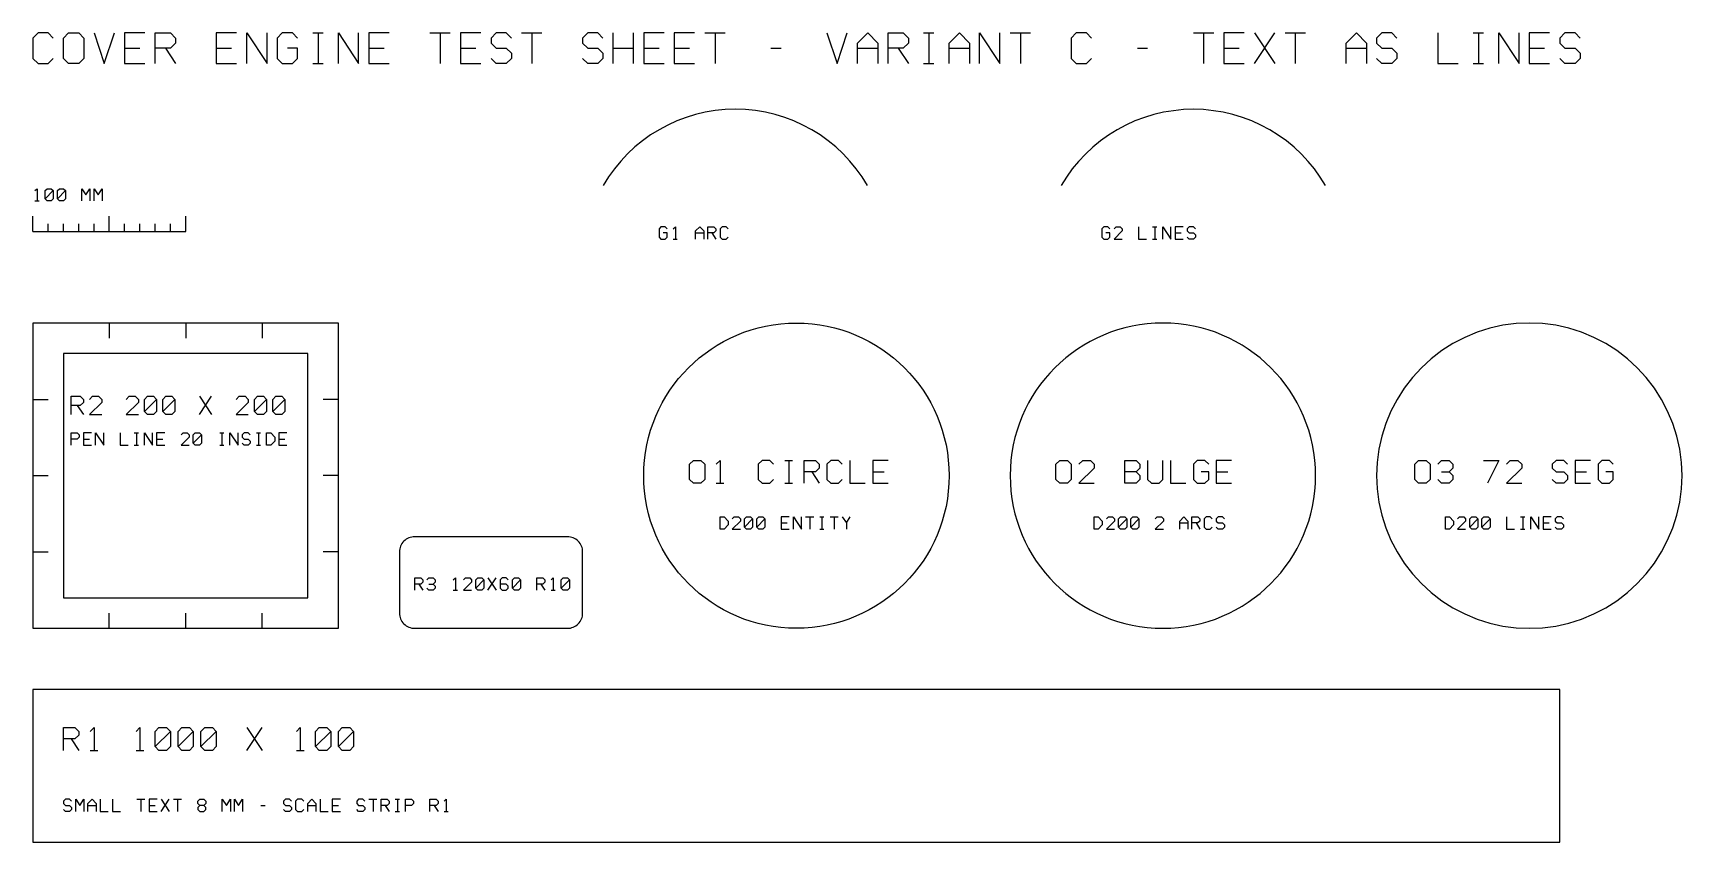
# Model space of a CAD drawing. Header units: millimetres. Extents: x 20 to 1100, y 20 to 550.
import ezdxf

# ---------------------------------------------------------------- set-up
doc = ezdxf.new("R2010")
doc.units = ezdxf.units.MM
doc.layers.add('CUT', color=1, linetype='Continuous')
doc.layers.add('PEN', color=5, linetype='Continuous')

msp = doc.modelspace()

# ---------------------------------------------------------------- linework, layer by layer
at = {"layer": 'CUT'}
for points in [[(20, 160), (220, 160), (220, 360), (20, 360)], [(1100, 260), (1099.6, 268.7), (1098.5, 277.4), (1096.6, 285.9), (1094, 294.2), (1090.6, 302.3), (1086.6, 310), (1081.9, 317.4), (1076.6, 324.3), (1070.7, 330.7), (1064.3, 336.6), (1057.4, 341.9), (1050, 346.6), (1042.3, 350.6), (1034.2, 354), (1025.9, 356.6), (1017.4, 358.5), (1008.7, 359.6), (1000, 360), (991.3, 359.6), (982.6, 358.5), (974.1, 356.6), (965.8, 354), (957.7, 350.6), (950, 346.6), (942.6, 341.9), (935.7, 336.6), (929.3, 330.7), (923.4, 324.3), (918.1, 317.4), (913.4, 310), (909.4, 302.3), (906, 294.2), (903.4, 285.9), (901.5, 277.4), (900.4, 268.7), (900, 260), (900.4, 251.3), (901.5, 242.6), (903.4, 234.1), (906, 225.8), (909.4, 217.7), (913.4, 210), (918.1, 202.6), (923.4, 195.7), (929.3, 189.3), (935.7, 183.4), (942.6, 178.1), (950, 173.4), (957.7, 169.4), (965.8, 166), (974.1, 163.4), (982.6, 161.5), (991.3, 160.4), (1000, 160), (1008.7, 160.4), (1017.4, 161.5), (1025.9, 163.4), (1034.2, 166), (1042.3, 169.4), (1050, 173.4), (1057.4, 178.1), (1064.3, 183.4), (1070.7, 189.3), (1076.6, 195.7), (1081.9, 202.6), (1086.6, 210), (1090.6, 217.7), (1094, 225.8), (1096.6, 234.1), (1098.5, 242.6), (1099.6, 251.3)], [(20, 20), (1020, 20), (1020, 120), (20, 120)]]:
    msp.add_lwpolyline(points, close=True, dxfattribs=at)
for points in [[(860, 260, 1), (660, 260, 1)], [(270, 160), (370, 160, 0.414214), (380, 170), (380, 210, 0.414214), (370, 220), (270, 220, 0.414214), (260, 210), (260, 170, 0.414214)]]:
    msp.add_lwpolyline(points, format="xyb", close=True, dxfattribs=at)
msp.add_circle((520, 260), 100, dxfattribs=at)
at = {"layer": 'PEN'}
for p, q in [((20, 420), (20, 430)), ((30, 420), (30, 425)), ((40, 420), (40, 425)), ((50, 420), (50, 425)), ((60, 420), (60, 425)), ((70, 420), (70, 430)), ((80, 420), (80, 425)), ((90, 420), (90, 425)), ((100, 420), (100, 425)), ((110, 420), (110, 425)), ((120, 420), (120, 430)), ((20, 420), (120, 420)), ((70, 360), (70, 350)), ((120, 360), (120, 350)), ((170, 360), (170, 350)), ((20, 310), (30, 310)), ((220, 310), (210, 310)), ((20, 260), (30, 260)), ((220, 260), (210, 260)), ((20, 210), (30, 210)), ((220, 210), (210, 210)), ((70, 160), (70, 170)), ((120, 160), (120, 170)), ((170, 160), (170, 170))]:
    msp.add_line(p, q, dxfattribs=at)
for points in [[(33.3, 546.7), (30, 550), (23.3, 550), (20, 546.7), (20, 533.3), (23.3, 530), (30, 530), (33.3, 533.3)], [(43.3, 530), (40, 533.3), (40, 546.7), (43.3, 550), (50, 550), (53.3, 546.7), (53.3, 533.3), (50, 530), (43.3, 530)], [(60, 550), (66.7, 530), (73.3, 550)], [(93.3, 550), (80, 550), (80, 530), (93.3, 530)], [(80, 540), (90, 540)], [(100, 530), (100, 550), (110, 550), (113.3, 546.7), (113.3, 543.3), (110, 540), (100, 540)], [(106.7, 540), (113.3, 530)], [(153.3, 550), (140, 550), (140, 530), (153.3, 530)], [(140, 540), (150, 540)], [(160, 530), (160, 550), (173.3, 530), (173.3, 550)], [(193.3, 546.7), (190, 550), (183.3, 550), (180, 546.7), (180, 533.3), (183.3, 530), (190, 530), (193.3, 533.3), (193.3, 540), (186.7, 540)], [(203.3, 550), (210, 550)], [(206.7, 550), (206.7, 530)], [(220, 530), (220, 550), (233.3, 530), (233.3, 550)], [(253.3, 550), (240, 550), (240, 530), (253.3, 530)], [(240, 540), (250, 540)], [(280, 550), (293.3, 550)], [(286.7, 550), (286.7, 530)], [(313.3, 550), (300, 550), (300, 530), (313.3, 530)], [(300, 540), (310, 540)], [(333.3, 546.7), (330, 550), (323.3, 550), (320, 546.7), (320, 543.3), (323.3, 540), (330, 540), (333.3, 536.7), (333.3, 533.3), (330, 530), (323.3, 530), (320, 533.3)], [(340, 550), (353.3, 550)], [(346.7, 550), (346.7, 530)], [(393.3, 546.7), (390, 550), (383.3, 550), (380, 546.7), (380, 543.3), (383.3, 540), (390, 540), (393.3, 536.7), (393.3, 533.3), (390, 530), (383.3, 530), (380, 533.3)], [(400, 530), (400, 550)], [(400, 540), (413.3, 540)], [(413.3, 530), (413.3, 550)], [(433.3, 550), (420, 550), (420, 530), (433.3, 530)], [(420, 540), (430, 540)], [(453.3, 550), (440, 550), (440, 530), (453.3, 530)], [(440, 540), (450, 540)], [(460, 550), (473.3, 550)], [(466.7, 550), (466.7, 530)], [(503.3, 540), (510, 540)], [(540, 550), (546.7, 530), (553.3, 550)], [(560, 530), (560, 543.3), (566.7, 550), (573.3, 543.3), (573.3, 530)], [(560, 540), (573.3, 540)], [(580, 530), (580, 550), (590, 550), (593.3, 546.7), (593.3, 543.3), (590, 540), (580, 540)], [(586.7, 540), (593.3, 530)], [(603.3, 550), (610, 550)], [(606.7, 550), (606.7, 530)], [(620, 530), (620, 543.3), (626.7, 550), (633.3, 543.3), (633.3, 530)], [(620, 540), (633.3, 540)], [(640, 530), (640, 550), (653.3, 530), (653.3, 550)], [(660, 550), (673.3, 550)], [(666.7, 550), (666.7, 530)], [(713.3, 546.7), (710, 550), (703.3, 550), (700, 546.7), (700, 533.3), (703.3, 530), (710, 530), (713.3, 533.3)], [(743.3, 540), (750, 540)], [(780, 550), (793.3, 550)], [(786.7, 550), (786.7, 530)], [(813.3, 550), (800, 550), (800, 530), (813.3, 530)], [(800, 540), (810, 540)], [(820, 530), (833.3, 550)], [(820, 550), (833.3, 530)], [(840, 550), (853.3, 550)], [(846.7, 550), (846.7, 530)], [(880, 530), (880, 543.3), (886.7, 550), (893.3, 543.3), (893.3, 530)], [(880, 540), (893.3, 540)], [(913.3, 546.7), (910, 550), (903.3, 550), (900, 546.7), (900, 543.3), (903.3, 540), (910, 540), (913.3, 536.7), (913.3, 533.3), (910, 530), (903.3, 530), (900, 533.3)], [(940, 550), (940, 530), (953.3, 530)], [(963.3, 550), (970, 550)], [(966.7, 550), (966.7, 530)], [(980, 530), (980, 550), (993.3, 530), (993.3, 550)], [(1013.3, 550), (1000, 550), (1000, 530), (1013.3, 530)], [(1000, 540), (1010, 540)], [(1033.3, 546.7), (1030, 550), (1023.3, 550), (1020, 546.7), (1020, 543.3), (1023.3, 540), (1030, 540), (1033.3, 536.7), (1033.3, 533.3), (1030, 530), (1023.3, 530), (1020, 533.3)], [(203.3, 530), (210, 530)], [(603.3, 530), (610, 530)], [(963.3, 530), (970, 530)], [(866.6, 450), (863.1, 455.6), (859.3, 460.9), (855.2, 465.9), (850.7, 470.7), (845.9, 475.2), (840.9, 479.3), (835.6, 483.1), (830, 486.6), (824.2, 489.7), (818.3, 492.4), (812.1, 494.7), (805.9, 496.6), (799.5, 498.1), (793.1, 499.1), (786.5, 499.8), (780, 500), (773.5, 499.8), (766.9, 499.1), (760.5, 498.1), (754.1, 496.6), (747.9, 494.7), (741.7, 492.4), (735.8, 489.7), (730, 486.6), (724.4, 483.1), (719.1, 479.3), (714.1, 475.2), (709.3, 470.7), (704.8, 465.9), (700.7, 460.9), (696.9, 455.6), (693.4, 450)], [(21.3, 446.7), (22.7, 448), (22.7, 440)], [(29.3, 440), (28, 441.3), (28, 446.7), (29.3, 448), (32, 448), (33.3, 446.7), (33.3, 441.3), (32, 440), (29.3, 440)], [(28, 441.3), (33.3, 446.7)], [(37.3, 440), (36, 441.3), (36, 446.7), (37.3, 448), (40, 448), (41.3, 446.7), (41.3, 441.3), (40, 440), (37.3, 440)], [(36, 441.3), (41.3, 446.7)], [(52, 440), (52, 448), (54.7, 444), (57.3, 448), (57.3, 440)], [(60, 440), (60, 448), (62.7, 444), (65.3, 448), (65.3, 440)], [(21.3, 440), (24, 440)], [(435.3, 421.7), (434, 423), (431.3, 423), (430, 421.7), (430, 416.3), (431.3, 415), (434, 415), (435.3, 416.3), (435.3, 419), (432.7, 419)], [(439.3, 421.7), (440.7, 423), (440.7, 415)], [(454, 415), (454, 420.3), (456.7, 423), (459.3, 420.3), (459.3, 415)], [(462, 415), (462, 423), (466, 423), (467.3, 421.7), (467.3, 420.3), (466, 419), (462, 419)], [(475.3, 421.7), (474, 423), (471.3, 423), (470, 421.7), (470, 416.3), (471.3, 415), (474, 415), (475.3, 416.3)], [(725.3, 421.7), (724, 423), (721.3, 423), (720, 421.7), (720, 416.3), (721.3, 415), (724, 415), (725.3, 416.3), (725.3, 419), (722.7, 419)], [(728, 421.7), (729.3, 423), (732, 423), (733.3, 421.7), (733.3, 420.3), (728, 415), (733.3, 415)], [(744, 423), (744, 415), (749.3, 415)], [(753.3, 423), (756, 423)], [(754.7, 423), (754.7, 415)], [(760, 415), (760, 423), (765.3, 415), (765.3, 423)], [(773.3, 423), (768, 423), (768, 415), (773.3, 415)], [(781.3, 421.7), (780, 423), (777.3, 423), (776, 421.7), (776, 420.3), (777.3, 419), (780, 419), (781.3, 417.7), (781.3, 416.3), (780, 415), (777.3, 415), (776, 416.3)], [(439.3, 415), (442, 415)], [(454, 419), (459.3, 419)], [(464.7, 419), (467.3, 415)], [(753.3, 415), (756, 415)], [(768, 419), (772, 419)], [(45, 300), (45, 312), (51, 312), (53, 310), (53, 308), (51, 306), (45, 306)], [(49, 306), (53, 300)], [(57, 310), (59, 312), (63, 312), (65, 310), (65, 308), (57, 300), (65, 300)], [(81, 310), (83, 312), (87, 312), (89, 310), (89, 308), (81, 300), (89, 300)], [(95, 300), (93, 302), (93, 310), (95, 312), (99, 312), (101, 310), (101, 302), (99, 300), (95, 300)], [(93, 302), (101, 310)], [(107, 300), (105, 302), (105, 310), (107, 312), (111, 312), (113, 310), (113, 302), (111, 300), (107, 300)], [(105, 302), (113, 310)], [(129, 300), (137, 312)], [(129, 312), (137, 300)], [(153, 310), (155, 312), (159, 312), (161, 310), (161, 308), (153, 300), (161, 300)], [(167, 300), (165, 302), (165, 310), (167, 312), (171, 312), (173, 310), (173, 302), (171, 300), (167, 300)], [(165, 302), (173, 310)], [(179, 300), (177, 302), (177, 310), (179, 312), (183, 312), (185, 310), (185, 302), (183, 300), (179, 300)], [(177, 302), (185, 310)], [(45, 280), (45, 288), (49, 288), (50.3, 286.7), (50.3, 285.3), (49, 284), (45, 284)], [(58.3, 288), (53, 288), (53, 280), (58.3, 280)], [(53, 284), (57, 284)], [(61, 280), (61, 288), (66.3, 280), (66.3, 288)], [(77, 288), (77, 280), (82.3, 280)], [(86.3, 288), (89, 288)], [(87.7, 288), (87.7, 280)], [(93, 280), (93, 288), (98.3, 280), (98.3, 288)], [(106.3, 288), (101, 288), (101, 280), (106.3, 280)], [(101, 284), (105, 284)], [(117, 286.7), (118.3, 288), (121, 288), (122.3, 286.7), (122.3, 285.3), (117, 280), (122.3, 280)], [(126.3, 280), (125, 281.3), (125, 286.7), (126.3, 288), (129, 288), (130.3, 286.7), (130.3, 281.3), (129, 280), (126.3, 280)], [(125, 281.3), (130.3, 286.7)], [(142.3, 288), (145, 288)], [(143.7, 288), (143.7, 280)], [(149, 280), (149, 288), (154.3, 280), (154.3, 288)], [(162.3, 286.7), (161, 288), (158.3, 288), (157, 286.7), (157, 285.3), (158.3, 284), (161, 284), (162.3, 282.7), (162.3, 281.3), (161, 280), (158.3, 280), (157, 281.3)], [(166.3, 288), (169, 288)], [(167.7, 288), (167.7, 280)], [(173, 280), (173, 288), (175.7, 288), (178.3, 285.3), (178.3, 282.7), (175.7, 280), (173, 280)], [(186.3, 288), (181, 288), (181, 280), (186.3, 280)], [(181, 284), (185, 284)], [(86.3, 280), (89, 280)], [(142.3, 280), (145, 280)], [(166.3, 280), (169, 280)], [(452.5, 255), (450, 257.5), (450, 267.5), (452.5, 270), (457.5, 270), (460, 267.5), (460, 257.5), (457.5, 255), (452.5, 255)], [(467.5, 267.5), (470, 270), (470, 255)], [(505, 267.5), (502.5, 270), (497.5, 270), (495, 267.5), (495, 257.5), (497.5, 255), (502.5, 255), (505, 257.5)], [(512.5, 270), (517.5, 270)], [(515, 270), (515, 255)], [(525, 255), (525, 270), (532.5, 270), (535, 267.5), (535, 265), (532.5, 262.5), (525, 262.5)], [(550, 267.5), (547.5, 270), (542.5, 270), (540, 267.5), (540, 257.5), (542.5, 255), (547.5, 255), (550, 257.5)], [(555, 270), (555, 255), (565, 255)], [(580, 270), (570, 270), (570, 255), (580, 255)], [(692.5, 255), (690, 257.5), (690, 267.5), (692.5, 270), (697.5, 270), (700, 267.5), (700, 257.5), (697.5, 255), (692.5, 255)], [(705, 267.5), (707.5, 270), (712.5, 270), (715, 267.5), (715, 265), (705, 255), (715, 255)], [(735, 255), (735, 270), (742.5, 270), (745, 267.5), (745, 265), (742.5, 262.5), (735, 262.5)], [(750, 270), (750, 257.5), (752.5, 255), (757.5, 255), (760, 257.5), (760, 270)], [(765, 270), (765, 255), (775, 255)], [(790, 267.5), (787.5, 270), (782.5, 270), (780, 267.5), (780, 257.5), (782.5, 255), (787.5, 255), (790, 257.5), (790, 262.5), (785, 262.5)], [(805, 270), (795, 270), (795, 255), (805, 255)], [(927.5, 255), (925, 257.5), (925, 267.5), (927.5, 270), (932.5, 270), (935, 267.5), (935, 257.5), (932.5, 255), (927.5, 255)], [(940, 267.5), (942.5, 270), (947.5, 270), (950, 267.5), (950, 265), (947.5, 262.5), (950, 260), (950, 257.5), (947.5, 255), (942.5, 255), (940, 257.5)], [(970, 270), (980, 270), (972.5, 255)], [(985, 267.5), (987.5, 270), (992.5, 270), (995, 267.5), (995, 265), (985, 255), (995, 255)], [(1025, 267.5), (1022.5, 270), (1017.5, 270), (1015, 267.5), (1015, 265), (1017.5, 262.5), (1022.5, 262.5), (1025, 260), (1025, 257.5), (1022.5, 255), (1017.5, 255), (1015, 257.5)], [(1040, 270), (1030, 270), (1030, 255), (1040, 255)], [(1055, 267.5), (1052.5, 270), (1047.5, 270), (1045, 267.5), (1045, 257.5), (1047.5, 255), (1052.5, 255), (1055, 257.5), (1055, 262.5), (1050, 262.5)], [(530, 262.5), (535, 255)], [(570, 262.5), (577.5, 262.5)], [(742.5, 262.5), (745, 260), (745, 257.5), (742.5, 255), (735, 255)], [(795, 262.5), (802.5, 262.5)], [(942.5, 262.5), (947.5, 262.5)], [(1030, 262.5), (1037.5, 262.5)], [(467.5, 255), (472.5, 255)], [(512.5, 255), (517.5, 255)], [(470, 225), (470, 233), (472.7, 233), (475.3, 230.3), (475.3, 227.7), (472.7, 225), (470, 225)], [(478, 231.7), (479.3, 233), (482, 233), (483.3, 231.7), (483.3, 230.3), (478, 225), (483.3, 225)], [(487.3, 225), (486, 226.3), (486, 231.7), (487.3, 233), (490, 233), (491.3, 231.7), (491.3, 226.3), (490, 225), (487.3, 225)], [(486, 226.3), (491.3, 231.7)], [(495.3, 225), (494, 226.3), (494, 231.7), (495.3, 233), (498, 233), (499.3, 231.7), (499.3, 226.3), (498, 225), (495.3, 225)], [(494, 226.3), (499.3, 231.7)], [(515.3, 233), (510, 233), (510, 225), (515.3, 225)], [(510, 229), (514, 229)], [(518, 225), (518, 233), (523.3, 225), (523.3, 233)], [(526, 233), (531.3, 233)], [(528.7, 233), (528.7, 225)], [(535.3, 233), (538, 233)], [(536.7, 233), (536.7, 225)], [(542, 233), (547.3, 233)], [(544.7, 233), (544.7, 225)], [(550, 233), (552.7, 229), (555.3, 233)], [(552.7, 229), (552.7, 225)], [(715, 225), (715, 233), (717.7, 233), (720.3, 230.3), (720.3, 227.7), (717.7, 225), (715, 225)], [(723, 231.7), (724.3, 233), (727, 233), (728.3, 231.7), (728.3, 230.3), (723, 225), (728.3, 225)], [(732.3, 225), (731, 226.3), (731, 231.7), (732.3, 233), (735, 233), (736.3, 231.7), (736.3, 226.3), (735, 225), (732.3, 225)], [(731, 226.3), (736.3, 231.7)], [(740.3, 225), (739, 226.3), (739, 231.7), (740.3, 233), (743, 233), (744.3, 231.7), (744.3, 226.3), (743, 225), (740.3, 225)], [(739, 226.3), (744.3, 231.7)], [(755, 231.7), (756.3, 233), (759, 233), (760.3, 231.7), (760.3, 230.3), (755, 225), (760.3, 225)], [(771, 225), (771, 230.3), (773.7, 233), (776.3, 230.3), (776.3, 225)], [(771, 229), (776.3, 229)], [(779, 225), (779, 233), (783, 233), (784.3, 231.7), (784.3, 230.3), (783, 229), (779, 229)], [(781.7, 229), (784.3, 225)], [(792.3, 231.7), (791, 233), (788.3, 233), (787, 231.7), (787, 226.3), (788.3, 225), (791, 225), (792.3, 226.3)], [(800.3, 231.7), (799, 233), (796.3, 233), (795, 231.7), (795, 230.3), (796.3, 229), (799, 229), (800.3, 227.7), (800.3, 226.3), (799, 225), (796.3, 225), (795, 226.3)], [(945, 225), (945, 233), (947.7, 233), (950.3, 230.3), (950.3, 227.7), (947.7, 225), (945, 225)], [(953, 231.7), (954.3, 233), (957, 233), (958.3, 231.7), (958.3, 230.3), (953, 225), (958.3, 225)], [(962.3, 225), (961, 226.3), (961, 231.7), (962.3, 233), (965, 233), (966.3, 231.7), (966.3, 226.3), (965, 225), (962.3, 225)], [(961, 226.3), (966.3, 231.7)], [(970.3, 225), (969, 226.3), (969, 231.7), (970.3, 233), (973, 233), (974.3, 231.7), (974.3, 226.3), (973, 225), (970.3, 225)], [(969, 226.3), (974.3, 231.7)], [(985, 233), (985, 225), (990.3, 225)], [(994.3, 233), (997, 233)], [(995.7, 233), (995.7, 225)], [(1001, 225), (1001, 233), (1006.3, 225), (1006.3, 233)], [(1014.3, 233), (1009, 233), (1009, 225), (1014.3, 225)], [(1009, 229), (1013, 229)], [(1022.3, 231.7), (1021, 233), (1018.3, 233), (1017, 231.7), (1017, 230.3), (1018.3, 229), (1021, 229), (1022.3, 227.7), (1022.3, 226.3), (1021, 225), (1018.3, 225), (1017, 226.3)], [(535.3, 225), (538, 225)], [(994.3, 225), (997, 225)], [(270, 185), (270, 193), (274, 193), (275.3, 191.7), (275.3, 190.3), (274, 189), (270, 189)], [(272.7, 189), (275.3, 185)], [(278, 191.7), (279.3, 193), (282, 193), (283.3, 191.7), (283.3, 190.3), (282, 189), (283.3, 187.7), (283.3, 186.3), (282, 185), (279.3, 185), (278, 186.3)], [(279.3, 189), (282, 189)], [(295.3, 191.7), (296.7, 193), (296.7, 185)], [(295.3, 185), (298, 185)], [(302, 191.7), (303.3, 193), (306, 193), (307.3, 191.7), (307.3, 190.3), (302, 185), (307.3, 185)], [(311.3, 185), (310, 186.3), (310, 191.7), (311.3, 193), (314, 193), (315.3, 191.7), (315.3, 186.3), (314, 185), (311.3, 185)], [(310, 186.3), (315.3, 191.7)], [(318, 185), (323.3, 193)], [(318, 193), (323.3, 185)], [(331.3, 191.7), (330, 193), (327.3, 193), (326, 191.7), (326, 186.3), (327.3, 185), (330, 185), (331.3, 186.3), (331.3, 187.7), (330, 189), (326, 189)], [(335.3, 185), (334, 186.3), (334, 191.7), (335.3, 193), (338, 193), (339.3, 191.7), (339.3, 186.3), (338, 185), (335.3, 185)], [(334, 186.3), (339.3, 191.7)], [(350, 185), (350, 193), (354, 193), (355.3, 191.7), (355.3, 190.3), (354, 189), (350, 189)], [(352.7, 189), (355.3, 185)], [(359.3, 191.7), (360.7, 193), (360.7, 185)], [(359.3, 185), (362, 185)], [(367.3, 185), (366, 186.3), (366, 191.7), (367.3, 193), (370, 193), (371.3, 191.7), (371.3, 186.3), (370, 185), (367.3, 185)], [(366, 186.3), (371.3, 191.7)], [(40, 80), (40, 95), (47.5, 95), (50, 92.5), (50, 90), (47.5, 87.5), (40, 87.5)], [(45, 87.5), (50, 80)], [(57.5, 92.5), (60, 95), (60, 80)], [(87.5, 92.5), (90, 95), (90, 80)], [(102.5, 80), (100, 82.5), (100, 92.5), (102.5, 95), (107.5, 95), (110, 92.5), (110, 82.5), (107.5, 80), (102.5, 80)], [(100, 82.5), (110, 92.5)], [(117.5, 80), (115, 82.5), (115, 92.5), (117.5, 95), (122.5, 95), (125, 92.5), (125, 82.5), (122.5, 80), (117.5, 80)], [(115, 82.5), (125, 92.5)], [(132.5, 80), (130, 82.5), (130, 92.5), (132.5, 95), (137.5, 95), (140, 92.5), (140, 82.5), (137.5, 80), (132.5, 80)], [(130, 82.5), (140, 92.5)], [(160, 80), (170, 95)], [(160, 95), (170, 80)], [(192.5, 92.5), (195, 95), (195, 80)], [(207.5, 80), (205, 82.5), (205, 92.5), (207.5, 95), (212.5, 95), (215, 92.5), (215, 82.5), (212.5, 80), (207.5, 80)], [(205, 82.5), (215, 92.5)], [(222.5, 80), (220, 82.5), (220, 92.5), (222.5, 95), (227.5, 95), (230, 92.5), (230, 82.5), (227.5, 80), (222.5, 80)], [(220, 82.5), (230, 92.5)], [(57.5, 80), (62.5, 80)], [(87.5, 80), (92.5, 80)], [(192.5, 80), (197.5, 80)], [(45.3, 46.7), (44, 48), (41.3, 48), (40, 46.7), (40, 45.3), (41.3, 44), (44, 44), (45.3, 42.7), (45.3, 41.3), (44, 40), (41.3, 40), (40, 41.3)], [(48, 40), (48, 48), (50.7, 44), (53.3, 48), (53.3, 40)], [(56, 40), (56, 45.3), (58.7, 48), (61.3, 45.3), (61.3, 40)], [(56, 44), (61.3, 44)], [(64, 48), (64, 40), (69.3, 40)], [(72, 48), (72, 40), (77.3, 40)], [(88, 48), (93.3, 48)], [(90.7, 48), (90.7, 40)], [(101.3, 48), (96, 48), (96, 40), (101.3, 40)], [(96, 44), (100, 44)], [(104, 40), (109.3, 48)], [(104, 48), (109.3, 40)], [(112, 48), (117.3, 48)], [(114.7, 48), (114.7, 40)], [(129.3, 44), (128, 45.3), (128, 46.7), (129.3, 48), (132, 48), (133.3, 46.7), (133.3, 45.3), (132, 44), (129.3, 44), (128, 42.7), (128, 41.3), (129.3, 40), (132, 40), (133.3, 41.3), (133.3, 42.7), (132, 44)], [(144, 40), (144, 48), (146.7, 44), (149.3, 48), (149.3, 40)], [(152, 40), (152, 48), (154.7, 44), (157.3, 48), (157.3, 40)], [(169.3, 44), (172, 44)], [(189.3, 46.7), (188, 48), (185.3, 48), (184, 46.7), (184, 45.3), (185.3, 44), (188, 44), (189.3, 42.7), (189.3, 41.3), (188, 40), (185.3, 40), (184, 41.3)], [(197.3, 46.7), (196, 48), (193.3, 48), (192, 46.7), (192, 41.3), (193.3, 40), (196, 40), (197.3, 41.3)], [(200, 40), (200, 45.3), (202.7, 48), (205.3, 45.3), (205.3, 40)], [(200, 44), (205.3, 44)], [(208, 48), (208, 40), (213.3, 40)], [(221.3, 48), (216, 48), (216, 40), (221.3, 40)], [(216, 44), (220, 44)], [(237.3, 46.7), (236, 48), (233.3, 48), (232, 46.7), (232, 45.3), (233.3, 44), (236, 44), (237.3, 42.7), (237.3, 41.3), (236, 40), (233.3, 40), (232, 41.3)], [(240, 48), (245.3, 48)], [(242.7, 48), (242.7, 40)], [(248, 40), (248, 48), (252, 48), (253.3, 46.7), (253.3, 45.3), (252, 44), (248, 44)], [(250.7, 44), (253.3, 40)], [(257.3, 48), (260, 48)], [(258.7, 48), (258.7, 40)], [(264, 40), (264, 48), (268, 48), (269.3, 46.7), (269.3, 45.3), (268, 44), (264, 44)], [(280, 40), (280, 48), (284, 48), (285.3, 46.7), (285.3, 45.3), (284, 44), (280, 44)], [(282.7, 44), (285.3, 40)], [(289.3, 46.7), (290.7, 48), (290.7, 40)], [(257.3, 40), (260, 40)], [(289.3, 40), (292, 40)]]:
    msp.add_lwpolyline(points, dxfattribs=at)
msp.add_lwpolyline([(40, 180), (200, 180), (200, 340), (40, 340)], close=True, dxfattribs=at)
msp.add_arc((480, 400), 100, 30, 150, dxfattribs=at)

doc.saveas('drawing.dxf')
